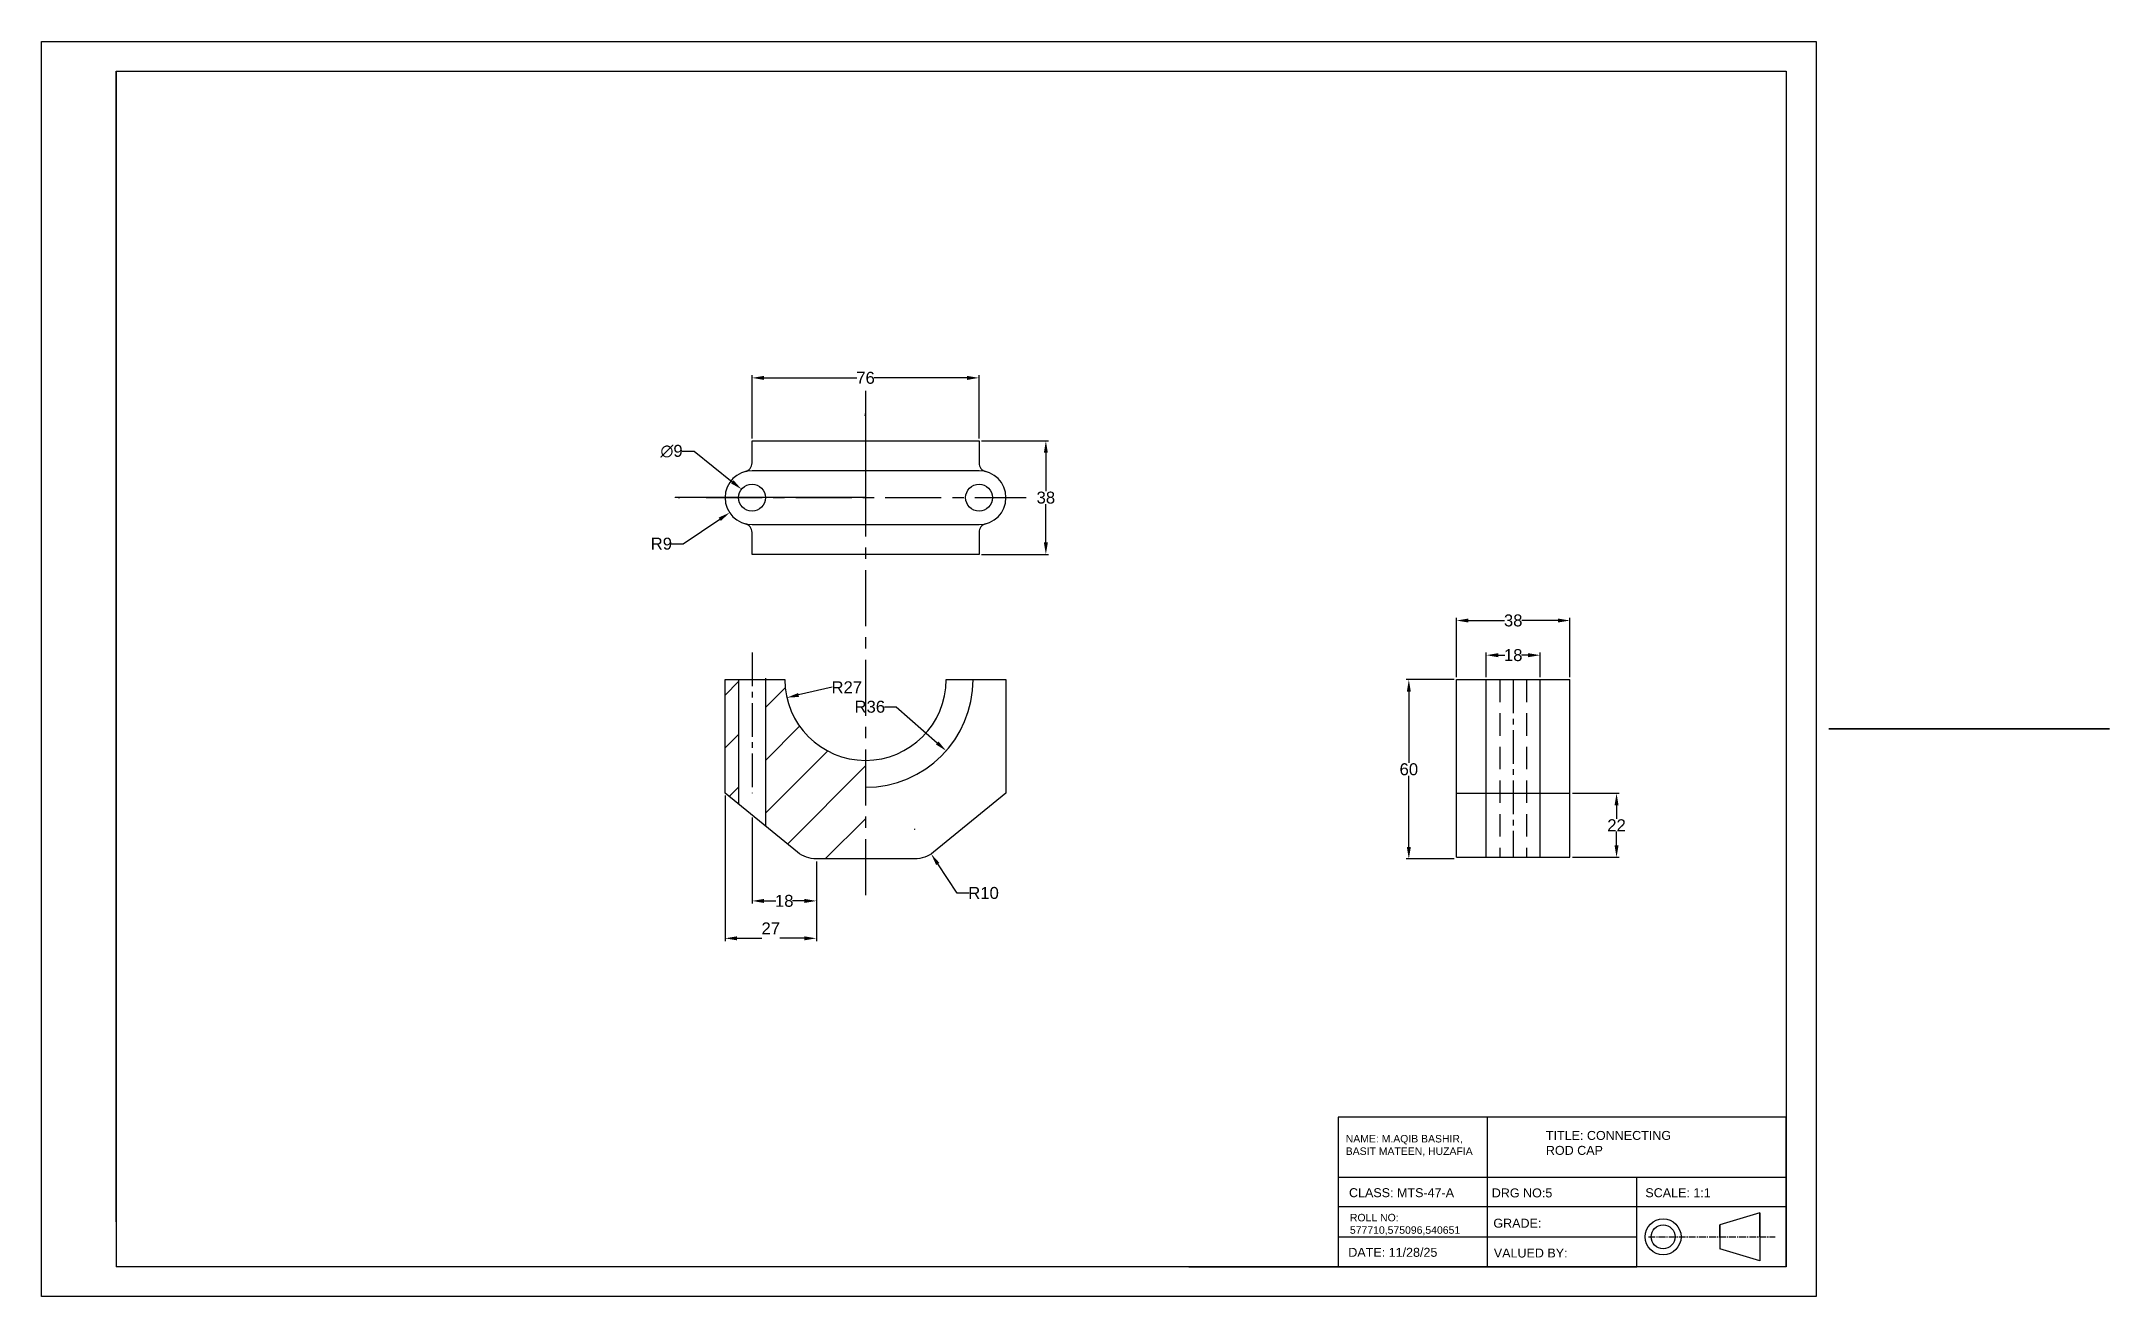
# Model space of a CAD drawing. Header units: millimetres. Extents: x 138 to 830, y 118 to 538.
import ezdxf

# ---------------------------------------------------------------- set-up
doc = ezdxf.new("R2010")
doc.units = ezdxf.units.MM
doc.header["$LTSCALE"] = 3
doc.header["$MEASUREMENT"] = 0
for name, pattern in [('CENTER', [2, 1.25, -0.25, 0.25, -0.25]), ('CENTER2', [1.125, 0.75, -0.125, 0.125, -0.125]), ('HIDDENX2', [0.75, 0.5, -0.25])]:
    doc.linetypes.add(name, pattern=pattern)
doc.layers.add('diemsnsions', color=130, linetype='Continuous')
doc.styles.get("Standard").update_dxf_attribs({"font": 'arial.ttf'})
doc.dimstyles.get("Standard").update_dxf_attribs({"dimtxt": 4, "dimasz": 4, "dimexe": 0.9, "dimexo": 0.8, "dimgap": 0.09, "dimtad": 0, "dimtih": 1, "dimtoh": 1, "dimdec": 4, "dimdsep": 46, "dimtxsty": 'Standard', "dimcen": 0.09, "dimadec": 0, "dimazin": 0, "dimtfac": 1, "dimtdec": 4, "dimtofl": 0, "dimtmove": 0, "dimatfit": 3, "dimfxl": 1, "dimtolj": 1, "dimtzin": 0, "dimarcsym": 0})

# ---------------------------------------------------------------- blocks, each defined once
blk = doc.blocks.new('*D2')
at = {"layer": 'Defpoints', "color": 0, "linetype": 'Continuous', "ltscale": 5, "transparency": 16777216}
for p in [(387.12, 318.46), (413.44, 324.48)]:
    blk.add_point(p, dxfattribs=at)
at = {"layer": 'diemsnsions', "color": 0, "linetype": 'Continuous', "lineweight": -2, "ltscale": 5, "transparency": 16777216}
blk.add_line((402.29, 321.93), (391.02, 319.35), dxfattribs=at)
at = {"layer": 'diemsnsions', "color": 0, "linetype": 'Continuous', "ltscale": 5, "transparency": 16777216}
blk.add_solid([(390.87, 320), (391.17, 318.7), (387.12, 318.46)], dxfattribs=at)
at = {"layer": 'diemsnsions', "color": 0, "linetype": 'Continuous', "ltscale": 5, "transparency": 16777216, "insert": (407.16, 321.93), "char_height": 4, "attachment_point": 5}
blk.add_mtext('\\A1;R27', dxfattribs=at)
blk = doc.blocks.new('*D3')
at = {"layer": 'Defpoints', "color": 0, "linetype": 'Continuous', "ltscale": 5, "transparency": 16777216}
for p in [(649.19, 286.48), (649.19, 265.06), (664.79, 265.06)]:
    blk.add_point(p, dxfattribs=at)
at = {"layer": 'diemsnsions', "color": 0, "linetype": 'Continuous', "lineweight": -2, "ltscale": 5, "transparency": 16777216}
for p, q in [((649.99, 286.48), (665.69, 286.48)), ((664.79, 282.48), (664.79, 277.87)), ((664.79, 269.06), (664.79, 273.67)), ((649.99, 265.06), (665.69, 265.06))]:
    blk.add_line(p, q, dxfattribs=at)
at = {"layer": 'diemsnsions', "color": 0, "linetype": 'Continuous', "ltscale": 5, "transparency": 16777216}
for points in [[(664.12, 282.48), (665.45, 282.48), (664.79, 286.48)], [(664.12, 269.06), (665.45, 269.06), (664.79, 265.06)]]:
    blk.add_solid(points, dxfattribs=at)
at = {"layer": 'diemsnsions', "color": 0, "linetype": 'Continuous', "ltscale": 5, "transparency": 16777216, "insert": (664.79, 275.77), "char_height": 4, "attachment_point": 5}
blk.add_mtext('\\A1;22', dxfattribs=at)
blk = doc.blocks.new('*D4')
at = {"layer": 'Defpoints', "color": 0, "linetype": 'Continuous', "ltscale": 5, "transparency": 16777216}
for p in [(429.88, 274.48), (435.41, 266.15)]:
    blk.add_point(p, dxfattribs=at)
at = {"layer": 'diemsnsions', "color": 0, "linetype": 'Continuous', "lineweight": -2, "ltscale": 5, "transparency": 16777216}
for p, q in [((429.79, 274.48), (429.97, 274.48)), ((429.88, 274.39), (429.88, 274.57)), ((444.07, 253.09), (437.62, 262.82)), ((448.07, 253.09), (444.07, 253.09))]:
    blk.add_line(p, q, dxfattribs=at)
at = {"layer": 'diemsnsions', "color": 0, "linetype": 'Continuous', "ltscale": 5, "transparency": 16777216}
blk.add_solid([(438.17, 263.18), (437.06, 262.45), (435.41, 266.15)], dxfattribs=at)
at = {"layer": 'diemsnsions', "color": 0, "linetype": 'Continuous', "ltscale": 5, "transparency": 16777216, "insert": (452.93, 253.09), "char_height": 4, "attachment_point": 5}
blk.add_mtext('\\A1;R10', dxfattribs=at)
blk = doc.blocks.new('*D5')
at = {"layer": 'Defpoints', "color": 0, "linetype": 'Continuous', "ltscale": 5, "transparency": 16777216}
for p in [(611.19, 324.48), (595.27, 264.48), (611.19, 264.48)]:
    blk.add_point(p, dxfattribs=at)
at = {"layer": 'diemsnsions', "color": 0, "linetype": 'Continuous', "lineweight": -2, "ltscale": 5, "transparency": 16777216}
for p, q in [((610.39, 324.48), (594.37, 324.48)), ((595.27, 320.48), (595.27, 296.62)), ((595.27, 268.48), (595.27, 292.35)), ((610.39, 264.48), (594.37, 264.48))]:
    blk.add_line(p, q, dxfattribs=at)
at = {"layer": 'diemsnsions', "color": 0, "linetype": 'Continuous', "ltscale": 5, "transparency": 16777216}
for points in [[(594.6, 320.48), (595.93, 320.48), (595.27, 324.48)], [(594.6, 268.48), (595.93, 268.48), (595.27, 264.48)]]:
    blk.add_solid(points, dxfattribs=at)
at = {"layer": 'diemsnsions', "color": 0, "linetype": 'Continuous', "ltscale": 5, "transparency": 16777216, "insert": (595.27, 294.48), "char_height": 4, "attachment_point": 5}
blk.add_mtext('\\A1;60', dxfattribs=at)
blk = doc.blocks.new('*D6')
at = {"layer": 'Defpoints', "color": 0, "linetype": 'Continuous', "ltscale": 5, "transparency": 16777216}
for p in [(366.44, 286.48), (397, 264.48), (397, 237.93)]:
    blk.add_point(p, dxfattribs=at)
at = {"layer": 'diemsnsions', "color": 0, "linetype": 'Continuous', "lineweight": -2, "ltscale": 5, "transparency": 16777216}
for p, q in [((366.44, 285.68), (366.44, 237.03)), ((397, 263.68), (397, 237.03)), ((370.44, 237.93), (378.73, 237.93)), ((393, 237.93), (384.71, 237.93))]:
    blk.add_line(p, q, dxfattribs=at)
at = {"layer": 'diemsnsions', "color": 0, "linetype": 'Continuous', "ltscale": 5, "transparency": 16777216}
for points in [[(370.44, 238.6), (370.44, 237.26), (366.44, 237.93)], [(393, 238.6), (393, 237.26), (397, 237.93)]]:
    blk.add_solid(points, dxfattribs=at)
at = {"layer": 'diemsnsions', "color": 0, "linetype": 'Continuous', "ltscale": 5, "transparency": 16777216, "insert": (381.72, 237.93), "char_height": 4, "attachment_point": 5}
blk.add_mtext('\\A1;27\\P ', dxfattribs=at)
blk = doc.blocks.new('*D7')
at = {"layer": 'Defpoints', "color": 0, "linetype": 'Continuous', "ltscale": 5, "transparency": 16777216}
for p in [(375.44, 279.15), (397, 264.48), (397, 250.45)]:
    blk.add_point(p, dxfattribs=at)
at = {"layer": 'diemsnsions', "color": 0, "linetype": 'Continuous', "lineweight": -2, "ltscale": 5, "transparency": 16777216}
for p, q in [((375.44, 278.35), (375.44, 249.55)), ((397, 263.68), (397, 249.55)), ((379.44, 250.45), (383.45, 250.45)), ((393, 250.45), (388.99, 250.45))]:
    blk.add_line(p, q, dxfattribs=at)
at = {"layer": 'diemsnsions', "color": 0, "linetype": 'Continuous', "ltscale": 5, "transparency": 16777216}
for points in [[(379.44, 251.11), (379.44, 249.78), (375.44, 250.45)], [(393, 251.11), (393, 249.78), (397, 250.45)]]:
    blk.add_solid(points, dxfattribs=at)
at = {"layer": 'diemsnsions', "color": 0, "linetype": 'Continuous', "ltscale": 5, "transparency": 16777216, "insert": (386.22, 250.45), "char_height": 4, "attachment_point": 5}
blk.add_mtext('\\A1;18', dxfattribs=at)
blk = doc.blocks.new('*D8')
at = {"layer": 'Defpoints', "color": 0, "linetype": 'Continuous', "ltscale": 5, "transparency": 16777216}
for p in [(451.44, 425.45), (375.44, 404.38), (451.44, 404.38)]:
    blk.add_point(p, dxfattribs=at)
at = {"layer": 'diemsnsions', "color": 0, "linetype": 'Continuous', "lineweight": -2, "ltscale": 5, "transparency": 16777216}
for p, q in [((375.44, 405.18), (375.44, 426.35)), ((379.44, 425.45), (410.5, 425.45)), ((447.44, 425.45), (416.38, 425.45)), ((451.44, 405.18), (451.44, 426.35))]:
    blk.add_line(p, q, dxfattribs=at)
at = {"layer": 'diemsnsions', "color": 0, "linetype": 'Continuous', "ltscale": 5, "transparency": 16777216}
for points in [[(379.44, 426.11), (379.44, 424.78), (375.44, 425.45)], [(447.44, 426.11), (447.44, 424.78), (451.44, 425.45)]]:
    blk.add_solid(points, dxfattribs=at)
at = {"layer": 'diemsnsions', "color": 0, "linetype": 'Continuous', "ltscale": 5, "transparency": 16777216, "insert": (413.44, 425.45), "char_height": 4, "attachment_point": 5}
blk.add_mtext('\\A1;76', dxfattribs=at)
blk = doc.blocks.new('*D9')
at = {"layer": 'Defpoints', "color": 0, "linetype": 'Continuous', "ltscale": 5, "transparency": 16777216}
for p in [(451.44, 404.38), (451.44, 366.38), (473.79, 366.38)]:
    blk.add_point(p, dxfattribs=at)
at = {"layer": 'diemsnsions', "color": 0, "linetype": 'Continuous', "lineweight": -2, "ltscale": 5, "transparency": 16777216}
for p, q in [((452.24, 404.38), (474.69, 404.38)), ((473.79, 400.38), (473.79, 387.51)), ((473.79, 370.38), (473.79, 383.24)), ((452.24, 366.38), (474.69, 366.38))]:
    blk.add_line(p, q, dxfattribs=at)
at = {"layer": 'diemsnsions', "color": 0, "linetype": 'Continuous', "ltscale": 5, "transparency": 16777216}
for points in [[(473.12, 400.38), (474.45, 400.38), (473.79, 404.38)], [(473.12, 370.38), (474.45, 370.38), (473.79, 366.38)]]:
    blk.add_solid(points, dxfattribs=at)
at = {"layer": 'diemsnsions', "color": 0, "linetype": 'Continuous', "ltscale": 5, "transparency": 16777216, "insert": (473.79, 385.38), "char_height": 4, "attachment_point": 5}
blk.add_mtext('\\A1;38', dxfattribs=at)
blk = doc.blocks.new('*D10')
at = {"layer": 'Defpoints', "color": 0, "linetype": 'Continuous', "ltscale": 5, "transparency": 16777216}
for p in [(375.44, 385.38), (367.96, 380.37)]:
    blk.add_point(p, dxfattribs=at)
at = {"layer": 'diemsnsions', "color": 0, "linetype": 'Continuous', "lineweight": -2, "ltscale": 5, "transparency": 16777216}
for p, q in [((375.35, 385.38), (375.53, 385.38)), ((375.44, 385.29), (375.44, 385.47)), ((352.42, 369.96), (364.64, 378.14)), ((348.42, 369.96), (352.42, 369.96))]:
    blk.add_line(p, q, dxfattribs=at)
at = {"layer": 'diemsnsions', "color": 0, "linetype": 'Continuous', "ltscale": 5, "transparency": 16777216}
blk.add_solid([(364.27, 378.7), (365.01, 377.59), (367.96, 380.37)], dxfattribs=at)
at = {"layer": 'diemsnsions', "color": 0, "linetype": 'Continuous', "ltscale": 5, "transparency": 16777216, "insert": (345.1, 369.96), "char_height": 4, "attachment_point": 5}
blk.add_mtext('\\A1;R9', dxfattribs=at)
blk = doc.blocks.new('*D11')
at = {"layer": 'Defpoints', "color": 0, "linetype": 'Continuous', "ltscale": 5, "transparency": 16777216}
for p in [(371.93, 388.19), (378.95, 382.56)]:
    blk.add_point(p, dxfattribs=at)
at = {"layer": 'diemsnsions', "color": 0, "linetype": 'Continuous', "lineweight": -2, "ltscale": 5, "transparency": 16777216}
for p, q in [((352.09, 400.91), (356.09, 400.91)), ((356.09, 400.91), (368.81, 390.7)), ((375.35, 385.38), (375.53, 385.38)), ((375.44, 385.29), (375.44, 385.47))]:
    blk.add_line(p, q, dxfattribs=at)
at = {"layer": 'diemsnsions', "color": 0, "linetype": 'Continuous', "ltscale": 5, "transparency": 16777216}
blk.add_solid([(369.23, 391.22), (368.39, 390.18), (371.93, 388.19)], dxfattribs=at)
at = {"layer": 'diemsnsions', "color": 0, "linetype": 'Continuous', "ltscale": 5, "transparency": 16777216, "insert": (348.51, 400.91), "char_height": 4, "attachment_point": 5}
blk.add_mtext('\\A1;∅9', dxfattribs=at)
blk = doc.blocks.new('*D12')
at = {"layer": 'Defpoints', "color": 0, "linetype": 'Continuous', "ltscale": 5, "transparency": 16777216}
for p in [(413.44, 324.48), (440.43, 300.66)]:
    blk.add_point(p, dxfattribs=at)
at = {"layer": 'diemsnsions', "color": 0, "linetype": 'Continuous', "lineweight": -2, "ltscale": 5, "transparency": 16777216}
for p, q in [((419.73, 315.4), (423.73, 315.4)), ((423.73, 315.4), (437.43, 303.3))]:
    blk.add_line(p, q, dxfattribs=at)
at = {"layer": 'diemsnsions', "color": 0, "linetype": 'Continuous', "ltscale": 5, "transparency": 16777216}
blk.add_solid([(437.87, 303.8), (436.99, 302.8), (440.43, 300.66)], dxfattribs=at)
at = {"layer": 'diemsnsions', "color": 0, "linetype": 'Continuous', "ltscale": 5, "transparency": 16777216, "insert": (414.86, 315.4), "char_height": 4, "attachment_point": 5}
blk.add_mtext('\\A1;R36', dxfattribs=at)
blk = doc.blocks.new('*D13')
at = {"layer": 'Defpoints', "color": 0, "linetype": 'Continuous', "ltscale": 3, "transparency": 16777216}
for p in [(621.19, 332.67), (621.19, 324.48), (639.19, 324.48)]:
    blk.add_point(p, dxfattribs=at)
at = {"layer": 'diemsnsions', "color": 0, "linetype": 'Continuous', "lineweight": -2, "ltscale": 3, "transparency": 16777216}
for p, q in [((621.19, 325.28), (621.19, 333.57)), ((625.19, 332.67), (627.42, 332.67)), ((635.19, 332.67), (632.96, 332.67)), ((639.19, 325.28), (639.19, 333.57))]:
    blk.add_line(p, q, dxfattribs=at)
at = {"layer": 'diemsnsions', "color": 0, "linetype": 'Continuous', "ltscale": 3, "transparency": 16777216}
for points in [[(625.19, 333.34), (625.19, 332), (621.19, 332.67)], [(635.19, 333.34), (635.19, 332), (639.19, 332.67)]]:
    blk.add_solid(points, dxfattribs=at)
at = {"layer": 'diemsnsions', "color": 0, "linetype": 'Continuous', "ltscale": 3, "transparency": 16777216, "insert": (630.19, 332.67), "char_height": 4, "attachment_point": 5}
blk.add_mtext('\\A1;18', dxfattribs=at)
blk = doc.blocks.new('*D14')
at = {"layer": 'Defpoints', "color": 0, "linetype": 'Continuous', "ltscale": 3, "transparency": 16777216}
for p in [(611.19, 344.27), (611.19, 324.48), (649.19, 324.48)]:
    blk.add_point(p, dxfattribs=at)
at = {"layer": 'diemsnsions', "color": 0, "linetype": 'Continuous', "lineweight": -2, "ltscale": 3, "transparency": 16777216}
for p, q in [((611.19, 325.28), (611.19, 345.17)), ((615.19, 344.27), (627.23, 344.27)), ((645.19, 344.27), (633.14, 344.27)), ((649.19, 325.28), (649.19, 345.17))]:
    blk.add_line(p, q, dxfattribs=at)
at = {"layer": 'diemsnsions', "color": 0, "linetype": 'Continuous', "ltscale": 3, "transparency": 16777216}
for points in [[(615.19, 344.93), (615.19, 343.6), (611.19, 344.27)], [(645.19, 344.93), (645.19, 343.6), (649.19, 344.27)]]:
    blk.add_solid(points, dxfattribs=at)
at = {"layer": 'diemsnsions', "color": 0, "linetype": 'Continuous', "ltscale": 3, "transparency": 16777216, "insert": (630.19, 344.27), "char_height": 4, "attachment_point": 5}
blk.add_mtext('\\A1;38', dxfattribs=at)

msp = doc.modelspace()

# ---------------------------------------------------------------- hatches: boundary and pattern name
at = {"linetype": 'Continuous', "ltscale": 5}
h = msp.add_hatch(dxfattribs=at)
h.set_pattern_fill('ANSI31', color=256, scale=100)
h.set_pattern_definition([(45, (8.883, -20.547), (-8.83883, 8.83883), [])])
h.paths.add_polyline_path([(413.43947, 297.4836, -0.414213562), (386.43947, 324.4836), (380.43051, 324.4836), (379.93947, 323.99256), (379.93947, 275.4836), (390.68099, 266.73125, 0.172611627), (396.99772, 264.4836), (413.43947, 264.4836)])
h.paths.add_polyline_path([(370.93947, 324.4836), (366.43947, 324.4836), (366.43947, 286.4836), (370.93947, 282.81694)])

# ---------------------------------------------------------------- linework, layer by layer
for p, q in [((162.60391, 513.04728), (162.60391, 528.04728)), ((162.60391, 528.04728), (162.60391, 128.04728)), ((370.93947, 324.4836), (370.93947, 307.89831)), ((379.93947, 324.4836), (379.93947, 300.45695)), ((712.79041, 146.04728), (699.38205, 142.04728)), ((712.79041, 138.04728), (712.79041, 146.04728)), ((712.79041, 146.04728), (712.79041, 130.04728)), ((699.38205, 138.04728), (699.38205, 142.04728)), ((699.38205, 142.04728), (699.38205, 134.04728)), ((712.79041, 130.04728), (699.38205, 134.04728))]:
    msp.add_line(p, q)
for p, q in [((370.93947, 324.4836), (370.93947, 282.81694)), ((379.93947, 325.01096), (379.93947, 275.4836)), ((611.18645, 265.06226), (611.18645, 324.4836)), ((611.18645, 324.4836), (649.18645, 324.4836)), ((621.18645, 265.06226), (621.18645, 324.4836)), ((639.18645, 265.06226), (639.18645, 324.4836)), ((649.18645, 265.06226), (649.18645, 324.4836)), ((611.18645, 286.4836), (649.18645, 286.4836)), ((611.18645, 265.06226), (649.18645, 265.06226))]:
    msp.add_line(p, q, dxfattribs=at)
at = {"linetype": 'HIDDENX2', "ltscale": 5}
for p, q in [((625.68645, 324.4836), (625.68645, 265.06226)), ((634.68645, 324.4836), (634.68645, 265.06226))]:
    msp.add_line(p, q, dxfattribs=at)
at = {"linetype": 'CENTER2', "ltscale": 5}
msp.add_line((630.18645, 324.4836), (630.18645, 265.06226), dxfattribs=at)
at = {"linetype": 'CENTER2'}
msp.add_line((675.4908, 138.04728), (717.90997, 138.04728), dxfattribs=at)
msp.add_lwpolyline([(137.60391, 538.04728), (731.60391, 538.04728), (731.60391, 118.04728), (137.60391, 118.04728)], close=True)
for points in [[(162.60391, 528.04728), (721.60391, 528.04728), (721.60391, 128.04728), (162.60391, 128.04728)], [(162.60391, 143.04728), (162.60391, 513.04728)], [(721.60391, 128.04728), (721.60391, 178.04728), (571.60391, 178.04728)], [(721.60391, 178.04728), (571.60391, 178.04728), (571.60391, 128.04728), (621.60391, 128.04728), (621.60391, 178.04728)], [(571.60391, 178.04728), (571.60391, 158.04728), (719.51238, 158.04728), (721.60391, 158.04728), (721.60391, 148.04728), (571.60391, 148.04728), (571.60391, 138.04728), (671.60391, 138.04728)], [(671.60391, 178.04728), (621.60391, 178.04728)], [(721.60391, 128.04728), (671.60391, 128.04728), (671.60391, 158.04728)], [(521.60391, 128.04728), (671.60391, 128.04728)]]:
    msp.add_lwpolyline(points)
at = {"linetype": 'Continuous', "ltscale": 5}
msp.add_lwpolyline([(413.43947, 414.10974), (413.43947, 385.37723), (349.74502, 385.37723)], dxfattribs=at)
for points in [[(373.18947, 394.09145, 0.341998713), (375.43947, 396.99618), (375.43947, 404.37723), (413.43947, 404.37723), (451.43947, 404.37723), (451.43947, 396.99618, 0.341998713), (453.68947, 394.09145)], [(453.68947, 376.66302, 0.341998713), (451.43947, 373.75828), (451.43947, 366.37723), (413.43947, 366.37723), (375.43947, 366.37723), (375.43947, 373.75828, 0.341998713), (373.18947, 376.66302)]]:
    msp.add_lwpolyline(points, format="xyb")
msp.add_lwpolyline([(451.43947, 376.37723, 1), (451.43947, 394.37723), (375.43947, 394.37723, 1), (375.43947, 376.37723)], format="xyb", close=True)
msp.add_lwpolyline([(436.19795, 266.73125, -0.172611627), (429.88122, 264.4836), (396.99772, 264.4836, -0.172611627), (390.68099, 266.73125), (366.43947, 286.4836), (366.43947, 324.4836), (386.43947, 324.4836, 0.414213562), (413.43947, 297.4836, 0.414213562), (440.43947, 324.4836), (460.43947, 324.4836), (460.43947, 286.4836)], format="xyb", close=True, dxfattribs=at)
at = {"extrusion": (0, 1, 0), "elevation": 308.01208}
msp.add_lwpolyline([(-744.81092, -106.74992, 1), (-744.81092, -88.74992), (-820.81092, -88.74992, 1), (-820.81092, -106.74992)], format="xyb", close=True, dxfattribs=at)
for points in [[(-823.06092, -89.03571, 0.341998713), (-820.81092, -86.13097), (-820.81092, -78.74992), (-782.81092, -78.74992), (-744.81092, -78.74992), (-744.81092, -86.13097, 0.341998713), (-742.56092, -89.03571)], [(-742.56092, -106.46413, 0.341998713), (-744.81092, -109.36887), (-744.81092, -116.74992), (-782.81092, -116.74992), (-820.81092, -116.74992), (-820.81092, -109.36887, 0.341998713), (-823.06092, -106.46413)]]:
    msp.add_lwpolyline(points, format="xyb", dxfattribs=at)
for centre, radius in [((375.43947, 385.37723), 4.5), ((451.43947, 385.37723), 4.5), ((680.36656, 138.04728), 6), ((680.36656, 138.04728), 4)]:
    msp.add_circle(centre, radius)
at = {"extrusion": (0, 1, 0)}
for centre in [(-744.81092, -97.74992, 308.01208), (-820.81092, -97.74992, 308.01208)]:
    msp.add_circle(centre, 4.5, dxfattribs=at)
msp.add_arc((413.43947, 324.4836), 36, 270, 0)
at = {"linetype": 'Continuous', "ltscale": 5}
for points in [[(413.03895, 412.66215), (413.37229, 414.66215), (413.70562, 412.66215)], [(351.3595, 385.0999), (349.3595, 385.43324), (351.3595, 385.76657)]]:
    msp.add_solid(points, dxfattribs=at)
at = {"layer": 'diemsnsions', "linetype": 'CENTER', "ltscale": 5}
for p, q in [((413.43947, 421.15829), (413.43947, 248.91966)), ((360.0534, 385.37723), (467.15348, 385.37723))]:
    msp.add_line(p, q, dxfattribs=at)
at = {"layer": 'diemsnsions', "linetype": 'CENTER2', "ltscale": 5}
msp.add_line((375.43947, 333.5172), (375.43947, 286.4836), dxfattribs=at)

# ---------------------------------------------------------------- texts
at = {"attachment_point": 1}
for s, insert, char_height in [('TITLE: CONNECTING ROD CAP', (641.13333, 173.48203), 3), ('NAME: M.AQIB BASHIR,  BASIT MATEEN, HUZAFIA', (574.15009, 172.13747), 2.5), ('CLASS: MTS-47-A', (575.23951, 154.3248), 3), ('DRG NO:5', (623.02579, 154.24657), 3), ('SCALE: 1:1', (674.42331, 154.31396), 3), ('ROLL NO: 577710,575096,540651', (575.55343, 145.74196), 2.5), ('GRADE:', (623.55932, 144.11638), 3), ('DATE: 11/28/25', (575.00807, 134.36701), 3), ('VALUED BY:', (623.71176, 134.13851), 3)]:
    msp.add_mtext_dynamic_manual_height_columns(s, width=50, gutter_width=1, heights=[0], dxfattribs=dict(at, insert=insert, char_height=char_height))

# ---------------------------------------------------------------- dimensions: what is measured, and where the dimension line sits
at = {"layer": 'diemsnsions', "linetype": 'Continuous', "ltscale": 5}
dim = msp.add_linear_dim(base=(451.43947, 425.44535), p1=(375.43947, 404.37723), p2=(451.43947, 404.37723), dimstyle='Standard', dxfattribs=at)
dim.commit()
dim.dimension.update_dxf_attribs({"geometry": '*D8', "text_midpoint": (413.43947, 425.44535)})
dim = msp.add_diameter_dim_2p(p1=(378.94813, 382.55956), p2=(371.93081, 388.19491), dimstyle='Standard', dxfattribs=at)
dim.commit()
dim.dimension.update_dxf_attribs({"geometry": '*D11', "text_midpoint": (348.51125, 400.91417), "dimtype": 163})
dim = msp.add_linear_dim(base=(473.78535, 366.37723), p1=(451.43947, 404.37723), p2=(451.43947, 366.37723), angle=90, dimstyle='Standard', dxfattribs=at)
dim.commit()
dim.dimension.update_dxf_attribs({"geometry": '*D9', "text_midpoint": (473.78535, 385.37723)})
for center, mpoint, picture, middle in [((375.43947, 385.37723), (367.96129, 380.36955), '*D10', (345.10245, 369.96361)), ((413.43947, 324.4836), (387.12012, 318.45935), '*D2', (402.29306, 321.93229)), ((413.43947, 324.4836), (440.42557, 300.65608), '*D12', (414.8616, 315.3982)), ((429.88122, 274.4836), (435.40741, 266.14926), '*D4', (452.93189, 253.08516))]:
    dim = msp.add_radius_dim(center=center, mpoint=mpoint, dimstyle='Standard', dxfattribs=at)
    dim.commit()
    dim.dimension.update_dxf_attribs({"geometry": picture, "text_midpoint": middle, "dimtype": 164})
at = {"layer": 'diemsnsions', "linetype": 'Continuous', "ltscale": 3}
for base, p1, p2, picture, middle in [((611.18645, 344.26786), (649.18645, 324.4836), (611.18645, 324.4836), '*D14', (630.18645, 344.26786)), ((621.18645, 332.67163), (639.18645, 324.4836), (621.18645, 324.4836), '*D13', (630.18645, 332.67163))]:
    dim = msp.add_linear_dim(base=base, p1=p1, p2=p2, dimstyle='Standard', dxfattribs=at)
    dim.commit()
    dim.dimension.update_dxf_attribs({"geometry": picture, "text_midpoint": middle})
at = {"layer": 'diemsnsions', "linetype": 'Continuous', "ltscale": 5}
dim = msp.add_linear_dim(base=(595.26631, 264.4836), p1=(611.18645, 324.4836), p2=(611.18645, 264.4836), angle=90, dimstyle='Standard', dxfattribs=at)
dim.commit()
dim.dimension.update_dxf_attribs({"geometry": '*D5', "text_midpoint": (595.26631, 294.4836), "dimtype": 160})
dim = msp.add_linear_dim(base=(396.99772, 237.93088), p1=(366.43947, 286.4836), p2=(396.99772, 264.4836), text='27\\P ', dimstyle='Standard', dxfattribs=at)
dim.commit()
dim.dimension.update_dxf_attribs({"geometry": '*D6', "text_midpoint": (381.7186, 237.93088), "dimtype": 160})
dim = msp.add_linear_dim(base=(664.78593, 265.06226), p1=(649.18645, 286.4836), p2=(649.18645, 265.06226), angle=90, text='22', dimstyle='Standard', dxfattribs=at)
dim.commit()
dim.dimension.update_dxf_attribs({"geometry": '*D3', "text_midpoint": (664.78593, 275.77293)})
dim = msp.add_linear_dim(base=(396.99772, 250.4478), p1=(375.43947, 279.15027), p2=(396.99772, 264.4836), text='18', dimstyle='Standard', dxfattribs=at)
dim.commit()
dim.dimension.update_dxf_attribs({"geometry": '*D7', "text_midpoint": (386.2186, 250.4478)})

doc.saveas('drawing.dxf')
